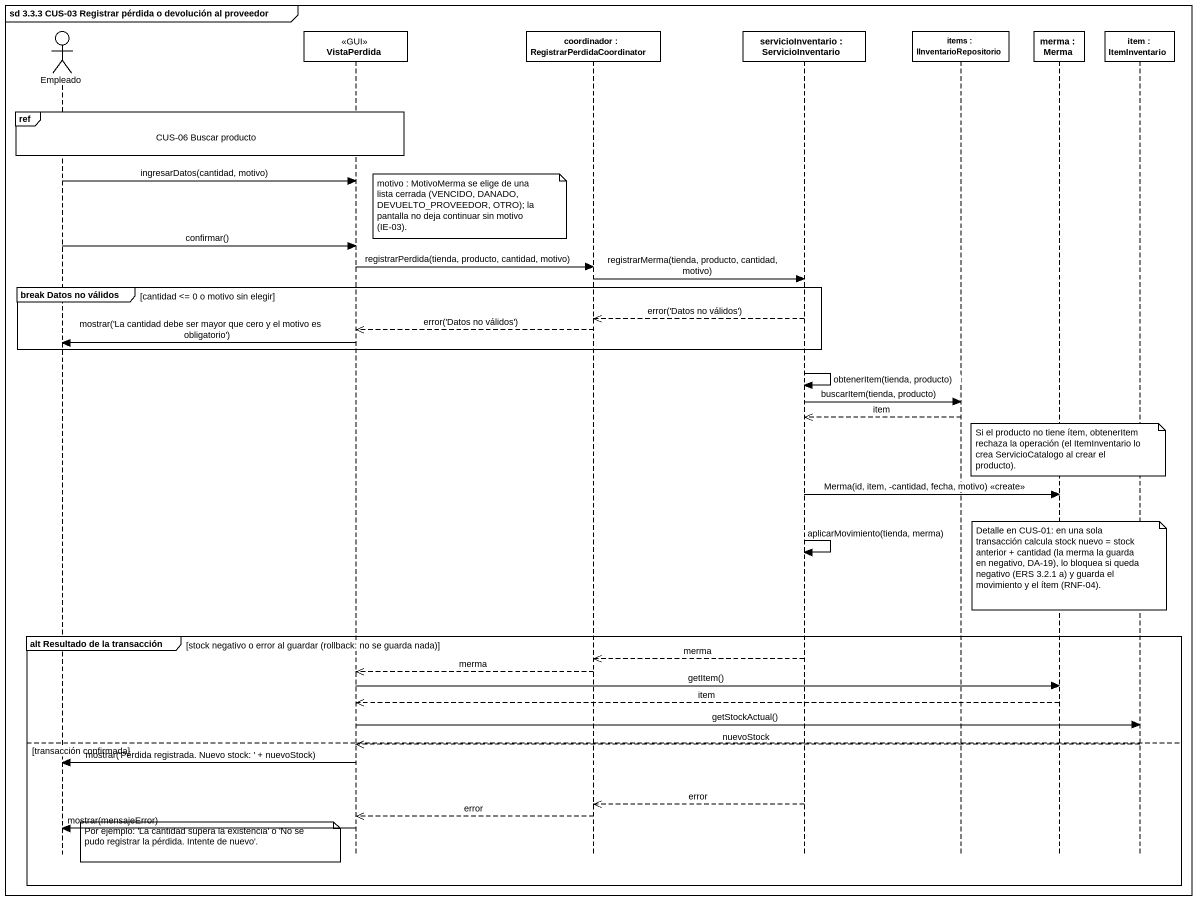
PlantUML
@startuml
mainframe sd 3.3.3 CUS-03 Registrar pérdida o devolución al proveedor
hide footbox
actor Empleado
participant VistaPerdida <<GUI>>
participant "coordinador : RegistrarPerdidaCoordinator" as coordinador
participant "servicioInventario : ServicioInventario" as servicioInventario
participant "items : IInventarioRepositorio" as items
participant "merma : Merma" as merma
participant "item : ItemInventario" as item

ref over Empleado, VistaPerdida : CUS-06 Buscar producto
Empleado -> VistaPerdida : ingresarDatos(cantidad, motivo)
note right of VistaPerdida : motivo : MotivoMerma se elige de una lista cerrada (VENCIDO, DANADO, DEVUELTO_PROVEEDOR, OTRO); la pantalla no deja continuar sin motivo (IE-03).
Empleado -> VistaPerdida : confirmar()
VistaPerdida -> coordinador : registrarPerdida(tienda, producto, cantidad, motivo)
coordinador -> servicioInventario : registrarMerma(tienda, producto, cantidad, motivo)
group break Datos no válidos [cantidad <= 0 o motivo sin elegir]
  servicioInventario -->> coordinador : error('Datos no válidos')
  coordinador -->> VistaPerdida : error('Datos no válidos')
  VistaPerdida -> Empleado : mostrar('La cantidad debe ser mayor que cero y el motivo es obligatorio')
end
servicioInventario -> servicioInventario : obtenerItem(tienda, producto)
servicioInventario -> items : buscarItem(tienda, producto)
items -->> servicioInventario : item
note over merma : Si el producto no tiene ítem, obtenerItem rechaza la operación (el ItemInventario lo crea ServicioCatalogo al crear el producto).
servicioInventario -> merma : Merma(id, item, -cantidad, fecha, motivo) <<create>>
servicioInventario -> servicioInventario : aplicarMovimiento(tienda, merma)
note over merma : Detalle en CUS-01: en una sola transacción calcula stock nuevo = stock anterior + cantidad (la merma la guarda en negativo, DA-19), lo bloquea si queda negativo (ERS 3.2.1 a) y guarda el movimiento y el ítem (RNF-04).
group alt Resultado de la transacción [stock negativo o error al guardar (rollback: no se guarda nada)]
  servicioInventario -->> coordinador : merma
  coordinador -->> VistaPerdida : merma
  VistaPerdida -> merma : getItem()
  merma -->> VistaPerdida : item
  VistaPerdida -> item : getStockActual()
else transacción confirmada
  item -->> VistaPerdida : nuevoStock
  VistaPerdida -> Empleado : mostrar('Pérdida registrada. Nuevo stock: ' + nuevoStock)
  servicioInventario -->> coordinador : error
  coordinador -->> VistaPerdida : error
  VistaPerdida -> Empleado : mostrar(mensajeError)
  note left of VistaPerdida : Por ejemplo: 'La cantidad supera la existencia' o 'No se pudo registrar la pérdida. Intente de nuevo'.
end
@enduml
